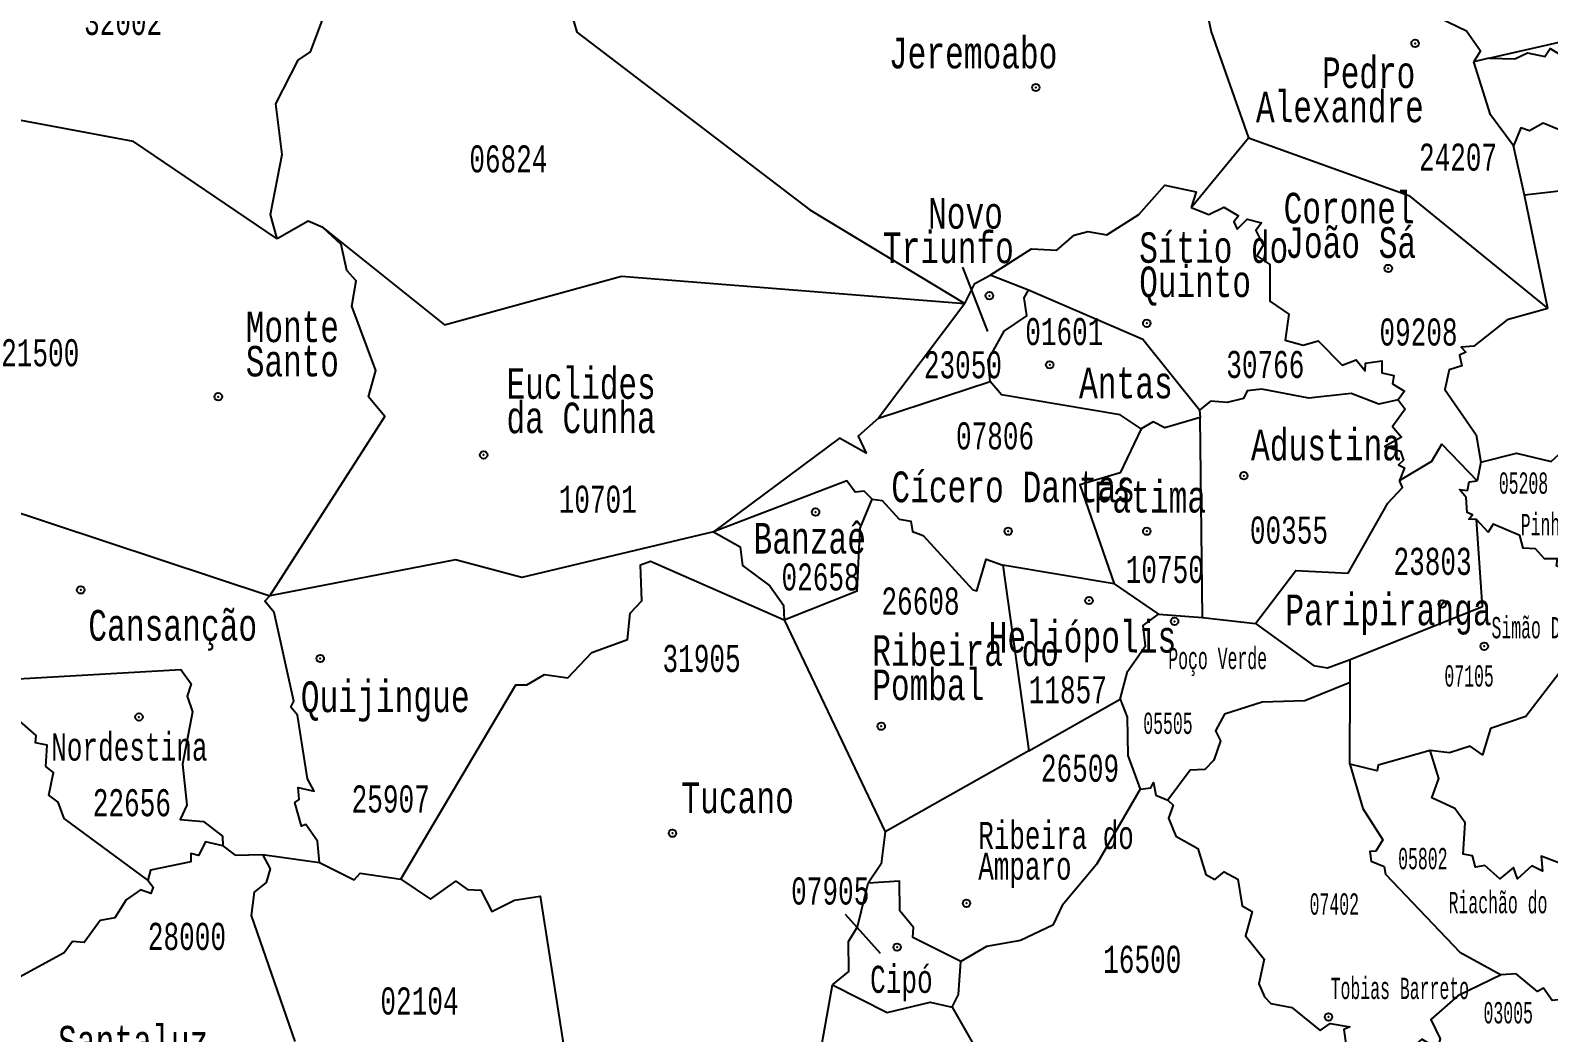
# Model space of a CAD drawing. Header units: millimetres. Extents: x 9851 to 10267, y 23387 to 23778.
# Drawn here: x 10195.17 to 10213.41, y 23612.77 to 23624.81 of the extents above; entities that cross this region are included whole.
import ezdxf
from ezdxf.enums import TextEntityAlignment as Align

# ---------------------------------------------------------------- set-up
doc = ezdxf.new("R2010")
doc.units = ezdxf.units.MM
doc.layers.add('3', color=7, linetype='Continuous')
doc.styles.add('MONOTXT', font='MONOTXT', dxfattribs={"height": 0.2})

# ---------------------------------------------------------------- blocks, each defined once
blk = doc.blocks.new('SEDE')
at = {"layer": '3', "color": 7, "linetype": 'Continuous'}
blk.add_circle((0, 0), 0.00451, dxfattribs=at)

msp = doc.modelspace()

# ---------------------------------------------------------------- linework, layer by layer
at = {"color": 7, "linetype": 'Continuous'}
for p, q in [((10212.698, 23624.478), (10212.517, 23624.436)), ((10209.118, 23622.685), (10209.808, 23623.523)), ((10213.126, 23622.831), (10212.994, 23623.427)), ((10213.407, 23621.469), (10213.126, 23622.831)), ((10206.674, 23621.192), (10206.376, 23621.969)), ((10207.163, 23621.69), (10206.705, 23621.87)), ((10206.399, 23621.531), (10205.363, 23620.151)), ((10205.363, 23620.151), (10206.705, 23620.594)), ((10209.218, 23620.25), (10209.225, 23620.161)), ((10209.255, 23617.757), (10209.225, 23620.161)), ((10193.102, 23619.655), (10198.046, 23618.018)), ((10212.601, 23619.625), (10212.557, 23619.398)), ((10208.195, 23618.159), (10206.855, 23618.387)), ((10206.855, 23618.387), (10207.167, 23616.153)), ((10208.195, 23618.159), (10208.727, 23617.795)), ((10204.226, 23617.728), (10205.443, 23615.179)), ((10208.727, 23617.795), (10209.255, 23617.757)), ((10209.255, 23617.757), (10209.89, 23617.684)), ((10211.029, 23616.973), (10211.03, 23617.251)), ((10211.027, 23615.994), (10211.029, 23616.973)), ((10207.167, 23616.153), (10208.266, 23616.776)), ((10207.167, 23616.153), (10205.443, 23615.179)), ((10197.958, 23614.908), (10198.642, 23614.812)), ((10205.386, 23613.717), (10204.963, 23614.187)), ((10204.268, 23610.334), (10204.808, 23613.342))]:
    msp.add_line(p, q, dxfattribs=at)
for points in [[(10199.654, 23628.372), (10199.93, 23628.21), (10200.083, 23627.98), (10200.171, 23627.952), (10200.142, 23627.913), (10200.299, 23627.912), (10200.379, 23627.552), (10200.586, 23627.311), (10200.993, 23626.937), (10200.953, 23626.833), (10201.028, 23626.555), (10201.289, 23626.336), (10201.737, 23624.792), (10204.535, 23622.658), (10206.399, 23621.531)], [(10198.135, 23622.306), (10198.056, 23622.602), (10198.196, 23623.322), (10198.117, 23623.931), (10198.388, 23624.456), (10198.535, 23624.555), (10198.728, 23625.068), (10198.679, 23626.252), (10198.746, 23626.452), (10198.679, 23626.702), (10198.785, 23626.95), (10198.753, 23627.206), (10198.693, 23627.217), (10198.773, 23627.391), (10198.74, 23627.458), (10198.811, 23627.471), (10198.756, 23627.536), (10198.842, 23627.648), (10198.77, 23627.784), (10199.235, 23627.847), (10199.347, 23627.997), (10199.31, 23628.039), (10199.423, 23628.298)], [(10212.698, 23624.478), (10214.105, 23624.801), (10214.227, 23624.844), (10214.344, 23625.007), (10214.673, 23625.101), (10216.125, 23627.299)], [(10209.101, 23626.002), (10209.361, 23624.795), (10209.808, 23623.523)], [(10198.135, 23622.306), (10196.408, 23623.477), (10194.497, 23623.833), (10193.717, 23624.235), (10193.216, 23624.793), (10192.803, 23625.403)], [(10212.517, 23624.436), (10212.596, 23624.562), (10212.428, 23624.804), (10211.993, 23625.013), (10211.622, 23625.028), (10211.387, 23625.138)], [(10212.698, 23624.478), (10213.007, 23624.47), (10213.16, 23624.543), (10213.368, 23624.501), (10213.433, 23624.594), (10213.532, 23624.534), (10213.732, 23624.649), (10213.917, 23624.517), (10214.182, 23624.668), (10214.275, 23624.577), (10214.362, 23624.62), (10214.6, 23624.542), (10214.679, 23624.605), (10214.79, 23624.576), (10214.889, 23624.79), (10215.077, 23624.811), (10216.063, 23624.592), (10216.556, 23624.183)], [(10212.994, 23623.427), (10212.717, 23623.798), (10212.517, 23624.436)], [(10213.785, 23623.518), (10213.349, 23623.697), (10213.183, 23623.607), (10213.079, 23623.641), (10212.994, 23623.427)], [(10209.808, 23623.523), (10211.734, 23622.828), (10213.407, 23621.469)], [(10206.705, 23621.87), (10207.2, 23622.186), (10207.503, 23622.17), (10207.712, 23622.353), (10207.876, 23622.395), (10208.105, 23622.357), (10208.489, 23622.599), (10208.803, 23622.953), (10209.178, 23622.874), (10209.118, 23622.685)], [(10214.836, 23622.303), (10214.786, 23622.276), (10214.679, 23622.402), (10214.624, 23622.297), (10214.572, 23622.382), (10214.465, 23622.37), (10214.01, 23622.722), (10213.818, 23622.711), (10213.648, 23622.893), (10213.126, 23622.831)], [(10209.118, 23622.685), (10209.331, 23622.599), (10209.51, 23622.687), (10209.688, 23622.583), (10209.63, 23622.512), (10209.672, 23622.423), (10209.792, 23622.546), (10209.964, 23622.5), (10209.897, 23622.407), (10209.982, 23622.233), (10209.908, 23622.102), (10210.065, 23622), (10210.063, 23621.56), (10210.294, 23621.401), (10210.249, 23621.088), (10210.463, 23621.03), (10210.645, 23621.082), (10210.933, 23620.791), (10211.103, 23620.855), (10211.21, 23620.721), (10211.212, 23620.815), (10211.412, 23620.84), (10211.41, 23620.697), (10211.555, 23620.665), (10211.54, 23620.566), (10211.682, 23620.475), (10211.606, 23620.374)], [(10198.683, 23622.443), (10198.508, 23622.521), (10198.135, 23622.306)], [(10198.046, 23618.018), (10199.43, 23620.172), (10199.232, 23620.41), (10199.32, 23620.725), (10199.032, 23621.499), (10199.083, 23621.804), (10198.972, 23621.926), (10198.902, 23622.238), (10198.683, 23622.443)], [(10198.683, 23622.443), (10200.146, 23621.273), (10202.274, 23621.859), (10206.399, 23621.531)], [(10206.399, 23621.531), (10206.517, 23621.772), (10206.705, 23621.87)], [(10206.705, 23620.594), (10206.679, 23620.851), (10206.87, 23621.199), (10207.142, 23621.383), (10207.112, 23621.598), (10207.163, 23621.69)], [(10209.218, 23620.25), (10208.536, 23621.099), (10207.163, 23621.69)], [(10213.407, 23621.469), (10212.916, 23621.335), (10212.515, 23621.017), (10212.362, 23621.007), (10212.42, 23620.944), (10212.345, 23620.91), (10212.373, 23620.783), (10212.221, 23620.732), (10212.167, 23620.495), (10212.545, 23619.95), (10212.601, 23619.625)], [(10208.518, 23620.023), (10208.267, 23620.193), (10206.841, 23620.434), (10206.705, 23620.594)], [(10211.606, 23620.374), (10211.376, 23620.319), (10211.042, 23620.448), (10210.532, 23620.391), (10209.968, 23620.502), (10209.792, 23620.482), (10209.749, 23620.387), (10209.552, 23620.339), (10209.352, 23620.356), (10209.218, 23620.25)], [(10211.606, 23620.374), (10211.692, 23620.261), (10211.537, 23620.053), (10211.646, 23619.922), (10211.447, 23619.812), (10211.636, 23619.756), (10211.672, 23619.647), (10211.612, 23619.59), (10211.681, 23619.555), (10211.622, 23619.402)], [(10205.363, 23620.151), (10205.118, 23619.935), (10205.212, 23619.733), (10204.892, 23619.911), (10203.377, 23618.785)], [(10209.225, 23620.161), (10208.802, 23620.036), (10208.661, 23620.109), (10208.518, 23620.023)], [(10208.518, 23620.023), (10208.264, 23619.494), (10207.781, 23619.35), (10208.195, 23618.159)], [(10211.622, 23619.402), (10212.012, 23619.637), (10212.132, 23619.841), (10212.557, 23619.398)], [(10212.601, 23619.625), (10213.03, 23619.731), (10213.447, 23619.633), (10213.54, 23619.719)], [(10205.285, 23619.18), (10205.189, 23619.275), (10205.079, 23619.261), (10204.979, 23619.398), (10203.377, 23618.785)], [(10209.89, 23617.684), (10210.378, 23618.32), (10211.007, 23618.29), (10211.481, 23619.129), (10211.658, 23619.319), (10211.622, 23619.402)], [(10212.546, 23618.933), (10212.456, 23618.94), (10212.5, 23618.991), (10212.435, 23619.018), (10212.423, 23619.198), (10212.343, 23619.296), (10212.438, 23619.283), (10212.458, 23619.385), (10212.557, 23619.398)], [(10204.226, 23617.728), (10205.104, 23618.075), (10205.14, 23618.83), (10205.285, 23619.18)], [(10205.285, 23619.18), (10205.407, 23619.162), (10205.611, 23618.939), (10205.75, 23618.913), (10205.769, 23618.791), (10205.899, 23618.742), (10206.494, 23618.087), (10206.544, 23618.077), (10206.654, 23618.458), (10206.855, 23618.387)], [(10211.03, 23617.251), (10212.619, 23617.888), (10212.546, 23618.933)], [(10213.693, 23618.459), (10213.587, 23618.342), (10213.51, 23618.379), (10213.523, 23618.463), (10213.365, 23618.461), (10213.256, 23618.581), (10213.11, 23618.588), (10213.067, 23618.742), (10212.747, 23618.877), (10212.688, 23618.782), (10212.546, 23618.933)], [(10203.377, 23618.785), (10201.073, 23618.236), (10200.278, 23618.451), (10198.046, 23618.018)], [(10203.377, 23618.785), (10203.697, 23618.606), (10203.727, 23618.382), (10204.057, 23618.135), (10204.218, 23617.906), (10204.226, 23617.728)], [(10199.621, 23614.612), (10201.003, 23616.947), (10201.134, 23616.946), (10201.348, 23617.073), (10201.626, 23617.03), (10201.916, 23617.335), (10202.346, 23617.49), (10202.375, 23617.807), (10202.517, 23617.958), (10202.502, 23618.391), (10202.622, 23618.432), (10204.226, 23617.728)], [(10198.642, 23614.812), (10198.621, 23615.066), (10198.48, 23615.268), (10198.425, 23615.246), (10198.346, 23615.531), (10198.4, 23615.569), (10198.385, 23615.714), (10198.579, 23615.669), (10198.501, 23615.816), (10198.38, 23616.583), (10198.298, 23616.678), (10198.336, 23616.751), (10198.099, 23617.815), (10197.986, 23617.951), (10198.046, 23618.018)], [(10208.266, 23616.776), (10208.355, 23617.107), (10208.569, 23617.417), (10208.543, 23617.661), (10208.727, 23617.795)], [(10209.89, 23617.684), (10210.589, 23617.181), (10210.757, 23617.153), (10211.03, 23617.251)], [(10213.988, 23617.632), (10213.961, 23617.526), (10213.693, 23617.385), (10213.662, 23617.243), (10213.141, 23616.567), (10212.715, 23616.42), (10212.618, 23616.104), (10212.472, 23616.208), (10212.224, 23616.13), (10211.99, 23616.157)], [(10196.581, 23614.597), (10195.574, 23615.34), (10195.502, 23615.538), (10195.39, 23615.621), (10195.445, 23615.892), (10195.353, 23615.967), (10195.37, 23616.223), (10195.232, 23616.25), (10195.24, 23616.338), (10194.911, 23616.628), (10194.843, 23616.833), (10194.882, 23617.01)], [(10194.882, 23617.01), (10196.978, 23617.133), (10197.102, 23616.96), (10197.053, 23616.811), (10197.117, 23616.621), (10196.995, 23615.992), (10197.049, 23615.499), (10196.97, 23615.327), (10197.248, 23615.305), (10197.477, 23615.126), (10197.483, 23615.011)], [(10211.029, 23616.973), (10210.485, 23616.755), (10209.97, 23616.738), (10209.521, 23616.593), (10209.412, 23616.392), (10209.471, 23616.273), (10209.39, 23616.042), (10209.282, 23615.93), (10209.108, 23615.921), (10208.84, 23615.561)], [(10208.266, 23616.776), (10208.351, 23616.557), (10208.357, 23616.097), (10208.504, 23615.691)], [(10211.99, 23616.157), (10211.368, 23615.982), (10211.356, 23615.912), (10211.027, 23615.994)], [(10214.52, 23614.129), (10214.394, 23614.172), (10214.317, 23614.332), (10214.22, 23614.344), (10214.013, 23614.585), (10213.826, 23614.547), (10213.719, 23614.74), (10213.325, 23614.889), (10213.341, 23614.708), (10213.212, 23614.77), (10213.041, 23614.614), (10212.991, 23614.752), (10212.828, 23614.616), (10212.647, 23614.775), (10212.536, 23614.755), (10212.499, 23614.891), (10212.386, 23614.91), (10212.411, 23615.288), (10212.286, 23615.459), (10212.011, 23615.587), (10212.097, 23615.819), (10211.99, 23616.157)], [(10211.027, 23615.994), (10211.18, 23615.462), (10211.421, 23615.083), (10211.336, 23614.948), (10211.265, 23614.944), (10211.282, 23614.827), (10211.437, 23614.764), (10211.454, 23614.672), (10212.348, 23613.734), (10212.844, 23613.459)], [(10208.504, 23615.691), (10208.634, 23615.707), (10208.666, 23615.774), (10208.695, 23615.619), (10208.84, 23615.561)], [(10208.504, 23615.691), (10207.983, 23614.787), (10207.57, 23614.295), (10207.455, 23614.059), (10207.067, 23613.874), (10206.658, 23613.803), (10206.352, 23613.622)], [(10208.84, 23615.561), (10208.904, 23615.5), (10208.845, 23615.346), (10208.935, 23615.129), (10209.198, 23614.978), (10209.293, 23614.666), (10209.405, 23614.608), (10209.516, 23614.701), (10209.678, 23614.611), (10209.73, 23614.289), (10209.852, 23614.221), (10209.772, 23613.929), (10209.997, 23613.651), (10209.933, 23613.353), (10209.999, 23613.197), (10210.076, 23613.116), (10210.327, 23613.068), (10210.669, 23612.79), (10210.791, 23612.874), (10211.024, 23612.834), (10210.952, 23612.802), (10210.986, 23612.576)], [(10205.443, 23615.179), (10205.392, 23614.795), (10205.235, 23614.561)], [(10197.483, 23615.011), (10197.272, 23615.059), (10197.19, 23614.895), (10197.098, 23614.919), (10197.096, 23614.819), (10196.612, 23614.721), (10196.581, 23614.597)], [(10197.483, 23615.011), (10197.628, 23614.898), (10197.958, 23614.908)], [(10197.958, 23614.908), (10198.049, 23614.735), (10198.004, 23614.571), (10197.858, 23614.455), (10197.822, 23614.175), (10198.345, 23612.659)], [(10198.642, 23614.812), (10199.058, 23614.602), (10199.132, 23614.684), (10199.621, 23614.612)], [(10196.581, 23614.597), (10196.645, 23614.515), (10196.615, 23614.437), (10196.494, 23614.482), (10196.318, 23614.361), (10196.183, 23614.147), (10196.006, 23614.115), (10195.814, 23613.848), (10195.673, 23613.86), (10195.574, 23613.727), (10194.683, 23613.239), (10194.106, 23612.663), (10193.718, 23612.556), (10193.212, 23612.223), (10192.613, 23611.959), (10192.396, 23611.745), (10192.1, 23611.654)], [(10199.621, 23614.612), (10199.977, 23614.37), (10200.281, 23614.587), (10200.42, 23614.485), (10200.584, 23614.48), (10200.715, 23614.222), (10200.986, 23614.359), (10201.295, 23614.407), (10201.703, 23611.8), (10201.752, 23611.647), (10201.967, 23611.429), (10202.055, 23610.895), (10202.343, 23610.707), (10202.809, 23610.631), (10203.131, 23610.702), (10203.706, 23610.497), (10204.129, 23610.442), (10204.268, 23610.334)], [(10204.808, 23613.342), (10205.005, 23613.5), (10205.001, 23613.862), (10205.109, 23614.036), (10205.235, 23614.561)], [(10206.352, 23613.622), (10205.775, 23613.908), (10205.78, 23614.028), (10205.619, 23614.232), (10205.612, 23614.587), (10205.235, 23614.561)], [(10206.247, 23613.071), (10206.324, 23613.225), (10206.352, 23613.622)], [(10212.844, 23613.459), (10212.322, 23613.21), (10212, 23612.926), (10212.11, 23612.693), (10212.078, 23612.572), (10211.89, 23612.689), (10211.568, 23612.403), (10211.497, 23612.236)], [(10213.706, 23613.016), (10213.565, 23613.165), (10213.458, 23613.151), (10213.354, 23613.299), (10213.282, 23613.261), (10213.026, 23613.471), (10212.844, 23613.459)], [(10204.808, 23613.342), (10205.464, 23613.01), (10205.983, 23613.134), (10206.247, 23613.071)], [(10206.247, 23613.071), (10206.488, 23612.653), (10206.75, 23612.378), (10206.832, 23612.135)]]:
    msp.add_lwpolyline(points, dxfattribs=at)
for p in [(10211.81, 23624.657), (10207.252, 23624.127), (10211.488, 23621.952), (10206.694, 23621.624), (10208.585, 23621.293), (10207.419, 23620.793), (10197.427, 23620.41), (10200.616, 23619.71), (10209.752, 23619.46), (10204.605, 23619.024), (10206.919, 23618.793), (10208.585, 23618.793), (10195.774, 23618.088), (10207.891, 23617.96), (10212.135, 23617.918), (10208.919, 23617.71), (10212.641, 23617.41), (10198.652, 23617.263), (10196.474, 23616.56), (10205.394, 23616.449), (10202.885, 23615.163), (10206.419, 23614.321), (10205.585, 23613.793), (10210.769, 23612.955)]:
    msp.add_point(p, dxfattribs=at)

# ---------------------------------------------------------------- block references
at = {"color": 7, "linetype": 'Continuous', "zscale": 10}
for p, xscale, yscale, rotation in [((10211.81, 23624.657), 9.999979509897798, 9.999979509897798, 1.44783944609138), ((10207.252, 23624.127), 9.999988521722852, 9.999988521722852, 1.439297669717004), ((10211.488, 23621.952), 10.00002077086896, 10.00002077086896, 1.498543024903481), ((10206.694, 23621.624), 10, 10, 1.482533230697659), ((10208.585, 23621.293), 10.00001590149254, 10.00001590149254, 1.497476172728339), ((10207.419, 23620.793), 9.999985189411777, 9.999985189411777, 1.500950427031691), ((10197.427, 23620.41), 10, 10, 1.453973991411098), ((10200.616, 23619.71), 10, 10, 1.483866807643778), ((10209.752, 23619.46), 10.00001217963591, 10.00001217963591, 1.536977629753473), ((10204.605, 23619.024), 10.00001714626723, 10.00001714626723, 1.518027029728808), ((10206.919, 23618.793), 10, 10, 1.534577251433616), ((10208.585, 23618.793), 10, 10, 1.543385798263454), ((10195.774, 23618.088), 9.999989827541805, 9.999989827541805, 1.481466367983903), ((10207.891, 23617.96), 10, 10, 1.554861421492433), ((10212.135, 23617.918), 10.0000196191194, 10.0000196191194, 1.577812613441898), ((10208.919, 23617.71), 10, 10, 1.564736797282589), ((10212.641, 23617.41), 9.999984440007557, 9.999984440007557, 1.589828985091248), ((10198.652, 23617.263), 10, 10, 1.512692804134866), ((10196.474, 23616.56), 9.999980235558231, 9.999980235558231, 1.510025681496264), ((10205.394, 23616.449), 10.00001632769318, 10.00001632769318, 1.567403845218511), ((10202.885, 23615.163), 10, 10, 1.5743454681976), ((10206.419, 23614.321), 10, 10, 1.61064656214796), ((10205.585, 23613.793), 10.00001243214714, 10.00001243214714, 1.614647046762669), ((10210.769, 23612.955), 10.00001398505314, 10.00001398505314, 1.661623560875618)]:
    msp.add_blockref('SEDE', p, dxfattribs=dict(at, xscale=xscale, yscale=yscale, rotation=rotation))

# ---------------------------------------------------------------- texts
at = {"color": 7, "linetype": 'Continuous', "style": 'MONOTXT'}
for s, height, rotation, width, p in [('32002', 0.3249, 360, 0.666761, (10196.283, 23624.921)), ('06824', 0.325, 0, 0.666758, (10200.913, 23623.269)), ('24207', 0.325, 0, 0.666758, (10212.326, 23623.29)), ('09208', 0.3252, 360, 0.666755, (10211.851, 23621.188)), ('21500', 0.3253, 360, 0.666755, (10195.287, 23620.939)), ('23050', 0.3252, 0, 0.666761, (10206.376, 23620.794)), ('30766', 0.3253, 0, 0.666761, (10210.01, 23620.798)), ('07806', 0.3253, 360, 0.666761, (10206.762, 23619.939)), ('00355', 0.3255, 360, 0.666761, (10210.294, 23618.807)), ('10750', 0.3255, 360, 0.666761, (10208.802, 23618.334)), ('23803', 0.3255, 360, 0.666758, (10212.02, 23618.431)), ('02658', 0.3255, 360, 0.666763, (10204.665, 23618.244)), ('26608', 0.3256, 0, 0.666761, (10205.866, 23617.954)), ('31905', 0.3256, 0, 0.666761, (10203.235, 23617.264)), ('26509', 0.3258, 0, 0.666758, (10207.783, 23615.945)), ('25907', 0.3258, 0, 0.66676, (10199.499, 23615.575)), ('22656', 0.3258, 360, 0.666758, (10196.388, 23615.53)), ('07905', 0.3259, 360, 0.66676, (10204.781, 23614.469)), ('28000', 0.326, 360, 0.666766, (10197.05, 23613.923)), ('02104', 0.3261, 0, 0.66676, (10199.845, 23613.147))]:
    msp.add_text(s, height=height, rotation=rotation, dxfattribs=dict(at, width=width)).set_placement(p, align=Align.MIDDLE)
for s, height, width, p in [('Jeremoabo', 0.3683, 0.705879, (10205.486, 23624.357)), ('Riach%%227o do Dantas', 0.25631, 0.535715, (10212.212, 23614.201)), ('Tobias Barreto', 0.25631, 0.535715, (10210.795, 23613.17))]:
    msp.add_text(s, height=height, dxfattribs=dict(at, width=width)).set_placement(p)
at = {"color": 7, "linetype": 'Continuous', "style": 'MONOTXT', "width": 0.705881}
for s, p in [('Pedro ', (10212.036, 23624.488)), ('Alexandre', (10211.914, 23624.076))]:
    msp.add_text(s, height=0.3666, rotation=359.993, dxfattribs=at).set_placement(p, align=Align.TOP_RIGHT)
at = {"color": 7, "linetype": 'Continuous', "style": 'MONOTXT'}
for s, height, rotation, width, p in [('Coronel', 0.3681, 359.9896, 0.70588, (10211.804, 23622.493)), ('Novo ', 0.368, 359.988, 0.705885, (10207.081, 23622.43)), ('Jo%%227o S%%225', 0.36807, 359.9896, 0.70588, (10211.823, 23622.079)), ('Triunfo', 0.368, 359.988, 0.705885, (10206.988, 23622.016)), ('Quijingue', 0.3692, 0, 0.705885, (10200.448, 23616.619))]:
    msp.add_text(s, height=height, rotation=rotation, dxfattribs=dict(at, width=width)).set_placement(p, align=Align.RIGHT)
for s, height, rotation, width, p in [('S%%237tio do ', 0.36625, 359.9958, 0.70588, (10208.495, 23622.02)), ('Quinto', 0.3663, 359.9958, 0.70588, (10208.495, 23621.608)), ('Monte ', 0.3662, 359.9985, 0.705877, (10197.758, 23621.066)), ('Santo', 0.3662, 359.9985, 0.705877, (10197.758, 23620.654)), ('Euclides ', 0.3668, 359.9934, 0.705886, (10200.891, 23620.385)), ('da Cunha', 0.3668, 359.9934, 0.705886, (10200.891, 23619.973)), ('Adustina', 0.3688, 360, 0.705879, (10209.838, 23619.645)), ('05208', 0.2558, 0, 0.53571, (10212.816, 23619.244)), ('Pinh%%227o', 0.2558, 360, 0.535715, (10213.08, 23618.745)), ('Sim%%227o Dias', 0.25594, 360, 0.535717, (10212.728, 23617.506)), ('Ribeira do ', 0.36715, 359.9926, 0.705882, (10205.286, 23617.176)), ('Po%%231o Verde', 0.25598, 0, 0.535713, (10208.844, 23617.136)), ('07105', 0.256, 360, 0.53571, (10212.162, 23616.926)), ('Pombal', 0.3672, 359.9926, 0.705882, (10205.286, 23616.763)), ('05505', 0.256, 0.0001, 0.535714, (10208.543, 23616.357)), ('Tucano', 0.3693, 0, 0.705882, (10202.991, 23615.405)), ('Ribeira do ', 0.32393, 359.9928, 0.666758, (10206.56, 23614.975)), ('05802', 0.2562, 360, 0.535712, (10211.606, 23614.73)), ('Amparo', 0.3239, 359.9928, 0.666758, (10206.56, 23614.605)), ('07402', 0.2562, 0, 0.53571, (10210.542, 23614.184)), ('Cip%%243', 0.3261, 0, 0.66676, (10205.26, 23613.244)), ('03005', 0.2563, 360, 0.535711, (10212.632, 23612.877)), ('Santaluz', 0.3697, 0, 0.705883, (10195.501, 23612.477))]:
    msp.add_text(s, height=height, rotation=rotation, dxfattribs=dict(at, width=width)).set_placement(p)
for s, height, width, p in [('01601', 0.3252, 0.666763, (10207.594, 23621.193)), ('10701', 0.3254, 0.666766, (10201.987, 23619.178)), ('11857', 0.3257, 0.666763, (10207.636, 23616.888)), ('16500', 0.326, 0.666758, (10208.531, 23613.648))]:
    msp.add_text(s, height=height, dxfattribs=dict(at, width=width)).set_placement(p, align=Align.MIDDLE)
for s, height, width, p in [('Antas', 0.3687, 0.705883, (10207.771, 23620.76)), ('Paripiranga', 0.369, 0.705879, (10210.25, 23618.032)), ('Cansan%%231%%227o', 0.36903, 0.705881, (10195.865, 23617.847))]:
    msp.add_text(s, height=height, rotation=360, dxfattribs=dict(at, width=width)).set_placement(p, align=Align.TOP_LEFT)
for s, height, rotation, width, p in [('C%%237cero Dantas', 0.36888, 0, 0.705885, (10206.98, 23619.142)), ('F%%225tima', 0.3689, 360, 0.705881, (10208.622, 23619.018))]:
    msp.add_text(s, height=height, rotation=rotation, dxfattribs=dict(at, width=width)).set_placement(p, align=Align.CENTER)
for s, height, rotation, width, p in [('Banza%%234', 0.3689, 360, 0.705887, (10204.535, 23618.893)), ('Heli%%243polis', 0.36905, 0, 0.705879, (10207.812, 23617.704)), ('Nordestina', 0.3257, 0, 0.66676, (10196.358, 23616.362))]:
    msp.add_text(s, height=height, rotation=rotation, dxfattribs=dict(at, width=width)).set_placement(p, align=Align.TOP_CENTER)

doc.saveas('drawing.dxf')
